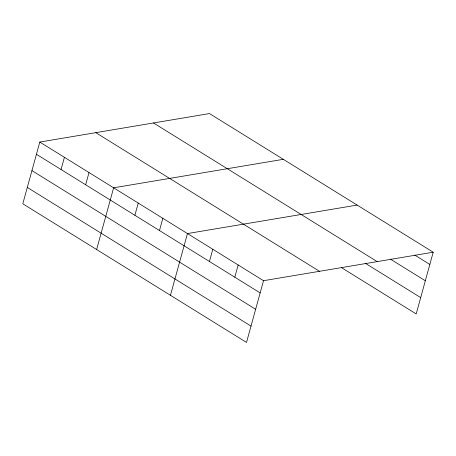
<?xml version="1.0" encoding="UTF-8"?>
<svg xmlns="http://www.w3.org/2000/svg" width="456" height="456" viewBox="0 0 456 456"><rect width="100%" height="100%" fill="white"/><g stroke="black" fill="none" stroke-linecap="round" stroke-linejoin="round"><path stroke-width="0.68" d="M433.2 252.214L209.486 113.567L39.803 142.055L22.8 203.786L246.514 342.433L263.517 280.702L433.2 252.214L416.197 313.945L341.339 267.552M61.047 169.518L64.41 157.309M85.654 184.771L89.023 172.556M96.626 249.54L113.629 187.809L283.313 159.321M134.873 215.272L138.236 203.062M159.48 230.525L162.843 218.31M170.453 295.294L187.456 233.563L357.139 205.075M209.446 261.493L212.809 249.278M234.8 277.202L238.163 264.993M414.743 255.075L429.837 264.429M390.325 259.071L425.334 280.771M153.49 122.966L377.203 261.619M365.159 263.186L420.7 297.603M95.8 132.656L319.513 271.303M39.803 142.055L263.517 280.702M36.44 154.27L260.154 292.917M31.937 170.607L255.651 309.259M27.303 187.445L251.017 326.091"/></g></svg>
